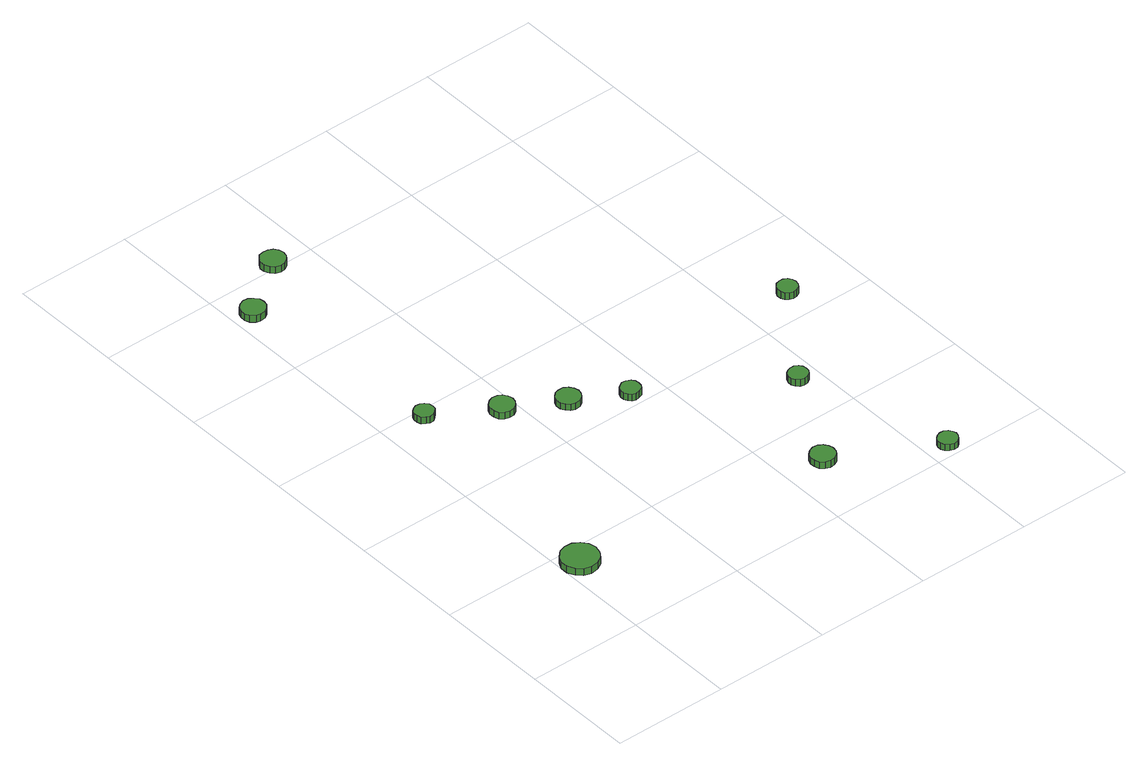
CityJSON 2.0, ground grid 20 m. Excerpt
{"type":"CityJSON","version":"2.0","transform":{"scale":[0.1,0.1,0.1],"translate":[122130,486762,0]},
"CityObjects":{
"tree1":{"type":"SolitaryVegetationObject","attributes":{"function":"something"},"geometry":[{"type":"MultiSurface","lod":"1","boundaries":[[[0,1,2,3,4,5,6,7,8,9,10,11,12,13,14]],[[15,16,17,18,19,20,21,22,23,24,25,26,27,28,29]],[[0,29,28,1]],[[1,28,27,2]],[[2,27,26,3]],[[3,26,25,4]],[[4,25,24,5]],[[5,24,23,6]],[[6,23,22,7]],[[7,22,21,8]],[[8,21,20,9]],[[9,20,19,10]],[[10,19,18,11]],[[11,18,17,12]],[[12,17,16,13]],[[13,16,15,14]],[[14,15,29,0]]]}]},
"tree2":{"type":"SolitaryVegetationObject","attributes":{"function":"something"},"geometry":[{"type":"MultiSurface","lod":"1","boundaries":[[[30,31,32,33,34,35,36,37,38,39,40,41,42,43,44]],[[45,46,47,48,49,50,51,52,53,54,55,56,57,58,59]],[[30,59,58,31]],[[31,58,57,32]],[[32,57,56,33]],[[33,56,55,34]],[[34,55,54,35]],[[35,54,53,36]],[[36,53,52,37]],[[37,52,51,38]],[[38,51,50,39]],[[39,50,49,40]],[[40,49,48,41]],[[41,48,47,42]],[[42,47,46,43]],[[43,46,45,44]],[[44,45,59,30]]]}]},
"tree3":{"type":"SolitaryVegetationObject","attributes":{"function":"something"},"geometry":[{"type":"MultiSurface","lod":"1","boundaries":[[[60,61,62,63,64,65,66,67,68,69,70,71,72,73,74]],[[75,76,77,78,79,80,81,82,83,84,85,86,87,88,89]],[[60,89,88,61]],[[61,88,87,62]],[[62,87,86,63]],[[63,86,85,64]],[[64,85,84,65]],[[65,84,83,66]],[[66,83,82,67]],[[67,82,81,68]],[[68,81,80,69]],[[69,80,79,70]],[[70,79,78,71]],[[71,78,77,72]],[[72,77,76,73]],[[73,76,75,74]],[[74,75,89,60]]]}]},
"tree4":{"type":"SolitaryVegetationObject","attributes":{"function":"something"},"geometry":[{"type":"MultiSurface","lod":"1","boundaries":[[[90,91,92,93,94,95,96,97,98,99,100,101,102,103,104]],[[105,106,107,108,109,110,111,112,113,114,115,116,117,118,119]],[[90,119,118,91]],[[91,118,117,92]],[[92,117,116,93]],[[93,116,115,94]],[[94,115,114,95]],[[95,114,113,96]],[[96,113,112,97]],[[97,112,111,98]],[[98,111,110,99]],[[99,110,109,100]],[[100,109,108,101]],[[101,108,107,102]],[[102,107,106,103]],[[103,106,105,104]],[[104,105,119,90]]]}]},
"tree5":{"type":"SolitaryVegetationObject","attributes":{"function":"something"},"geometry":[{"type":"MultiSurface","lod":"1","boundaries":[[[120,121,122,123,124,125,126,127,128,129,130,131,132,133,134]],[[135,136,137,138,139,140,141,142,143,144,145,146,147,148,149]],[[120,149,148,121]],[[121,148,147,122]],[[122,147,146,123]],[[123,146,145,124]],[[124,145,144,125]],[[125,144,143,126]],[[126,143,142,127]],[[127,142,141,128]],[[128,141,140,129]],[[129,140,139,130]],[[130,139,138,131]],[[131,138,137,132]],[[132,137,136,133]],[[133,136,135,134]],[[134,135,149,120]]]}]},
"tree6":{"type":"SolitaryVegetationObject","attributes":{"function":"something"},"geometry":[{"type":"MultiSurface","lod":"1","boundaries":[[[150,151,152,153,154,155,156,157,158,159,160,161,162,163,164]],[[165,166,167,168,169,170,171,172,173,174,175,176,177,178,179]],[[150,179,178,151]],[[151,178,177,152]],[[152,177,176,153]],[[153,176,175,154]],[[154,175,174,155]],[[155,174,173,156]],[[156,173,172,157]],[[157,172,171,158]],[[158,171,170,159]],[[159,170,169,160]],[[160,169,168,161]],[[161,168,167,162]],[[162,167,166,163]],[[163,166,165,164]],[[164,165,179,150]]]}]},
"tree7":{"type":"SolitaryVegetationObject","attributes":{"function":"something"},"geometry":[{"type":"MultiSurface","lod":"1","boundaries":[[[180,181,182,183,184,185,186,187,188,189,190,191,192,193,194]],[[195,196,197,198,199,200,201,202,203,204,205,206,207,208,209]],[[180,209,208,181]],[[181,208,207,182]],[[182,207,206,183]],[[183,206,205,184]],[[184,205,204,185]],[[185,204,203,186]],[[186,203,202,187]],[[187,202,201,188]],[[188,201,200,189]],[[189,200,199,190]],[[190,199,198,191]],[[191,198,197,192]],[[192,197,196,193]],[[193,196,195,194]],[[194,195,209,180]]]}]},
"tree8":{"type":"SolitaryVegetationObject","attributes":{"function":"something"},"geometry":[{"type":"MultiSurface","lod":"1","boundaries":[[[210,211,212,213,214,215,216,217,218,219,220,221,222,223,224]],[[225,226,227,228,229,230,231,232,233,234,235,236,237,238,239]],[[210,239,238,211]],[[211,238,237,212]],[[212,237,236,213]],[[213,236,235,214]],[[214,235,234,215]],[[215,234,233,216]],[[216,233,232,217]],[[217,232,231,218]],[[218,231,230,219]],[[219,230,229,220]],[[220,229,228,221]],[[221,228,227,222]],[[222,227,226,223]],[[223,226,225,224]],[[224,225,239,210]]]}]},
"tree9":{"type":"SolitaryVegetationObject","attributes":{"function":"something"},"geometry":[{"type":"MultiSurface","lod":"1","boundaries":[[[240,241,242,243,244,245,246,247,248,249,250,251,252,253,254]],[[255,256,257,258,259,260,261,262,263,264,265,266,267,268,269]],[[240,269,268,241]],[[241,268,267,242]],[[242,267,266,243]],[[243,266,265,244]],[[244,265,264,245]],[[245,264,263,246]],[[246,263,262,247]],[[247,262,261,248]],[[248,261,260,249]],[[249,260,259,250]],[[250,259,258,251]],[[251,258,257,252]],[[252,257,256,253]],[[253,256,255,254]],[[254,255,269,240]]]}]},
"tree10":{"type":"SolitaryVegetationObject","attributes":{"function":"something"},"geometry":[{"type":"MultiSurface","lod":"1","boundaries":[[[270,271,272,273,274,275,276,277,278,279,280,281,282,283,284]],[[285,286,287,288,289,290,291,292,293,294,295,296,297,298,299]],[[270,299,298,271]],[[271,298,297,272]],[[272,297,296,273]],[[273,296,295,274]],[[274,295,294,275]],[[275,294,293,276]],[[276,293,292,277]],[[277,292,291,278]],[[278,291,290,279]],[[279,290,289,280]],[[280,289,288,281]],[[281,288,287,282]],[[282,287,286,283]],[[283,286,285,284]],[[284,285,299,270]]]}]},
"tree11":{"type":"SolitaryVegetationObject","attributes":{"function":"something"},"geometry":[{"type":"MultiSurface","lod":"1","boundaries":[[[300,301,302,303,304,305,306,307,308,309,310,311,312,313,314]],[[315,316,317,318,319,320,321,322,323,324,325,326,327,328,329]],[[300,329,328,301]],[[301,328,327,302]],[[302,327,326,303]],[[303,326,325,304]],[[304,325,324,305]],[[305,324,323,306]],[[306,323,322,307]],[[307,322,321,308]],[[308,321,320,309]],[[309,320,319,310]],[[310,319,318,311]],[[311,318,317,312]],[[312,317,316,313]],[[313,316,315,314]],[[314,315,329,300]]]}]}
},
"vertices":[
[64,169,23],[61,182,23],[53,192,23],[42,199,23],[29,200,23],[16,196,23],[7,187,23],[1,175,23],[1,162,23],[7,150,23],[16,141,23],[29,137,23],[42,139,23],[53,145,23],[61,156,23],[61,156,10],[53,145,10],[42,139,10],[29,137,10],[16,141,10],[7,150,10],[1,162,10],[1,175,10],[7,187,10],[16,196,10],[29,200,10],[42,199,10],[53,192,10],[61,182,10],[64,169,10],
[88,580,28],[87,587,28],[82,593,28],[76,596,28],[69,597,28],[63,595,28],[57,590,28],[55,584,28],[55,577,28],[57,570,28],[63,566,28],[69,563,28],[76,564,28],[82,568,28],[87,573,28],[87,573,15],[82,568,15],[76,564,15],[69,563,15],[63,566,15],[57,570,15],[55,577,15],[55,584,15],[57,590,15],[63,595,15],[69,597,15],[76,596,15],[82,593,15],[87,587,15],[88,580,15],
[56,939,24],[55,947,24],[49,954,24],[42,959,24],[33,960,24],[25,957,24],[18,951,24],[15,943,24],[15,934,24],[18,926,24],[25,920,24],[33,918,24],[42,919,24],[49,923,24],[55,930,24],[55,930,11],[49,923,11],[42,919,11],[33,918,11],[25,920,11],[18,926,11],[15,934,11],[15,943,11],[18,951,11],[25,957,11],[33,960,11],[42,959,11],[49,954,11],[55,947,11],[56,939,11],
[193,517,27],[191,526,27],[186,533,27],[179,537,27],[170,538,27],[162,535,27],[155,529,27],[152,522,27],[152,513,27],[155,505,27],[162,499,27],[170,497,27],[179,497,27],[186,502,27],[191,509,27],[191,509,14],[186,502,14],[179,497,14],[170,497,14],[162,499,14],[155,505,14],[152,513,14],[152,522,14],[155,529,14],[162,535,14],[170,538,14],[179,537,14],[186,533,14],[191,526,14],[193,517,14],
[283,469,25],[281,477,25],[276,484,25],[269,489,25],[260,489,25],[252,487,25],[246,481,25],[242,473,25],[242,464,25],[246,457,25],[252,451,25],[260,448,25],[269,449,25],[276,453,25],[281,460,25],[281,460,13],[276,453,13],[269,449,13],[260,448,13],[252,451,13],[246,457,13],[242,464,13],[242,473,13],[246,481,13],[252,487,13],[260,489,13],[269,489,13],[276,484,13],[281,477,13],[283,469,13],
[155,1009,23],[153,1018,23],[148,1025,23],[140,1029,23],[132,1030,23],[123,1028,23],[117,1022,23],[113,1014,23],[113,1005,23],[117,997,23],[123,991,23],[132,988,23],[140,989,23],[148,994,23],[153,1001,23],[153,1001,10],[148,994,10],[140,989,10],[132,988,10],[123,991,10],[117,997,10],[113,1005,10],[113,1014,10],[117,1022,10],[123,1028,10],[132,1030,10],[140,1029,10],[148,1025,10],[153,1018,10],[155,1009,10],
[364,424,25],[363,431,25],[359,436,25],[352,440,25],[345,441,25],[339,438,25],[334,434,25],[331,427,25],[331,420,25],[334,414,25],[339,409,25],[345,407,25],[352,408,25],[359,411,25],[363,417,25],[363,417,12],[359,411,12],[352,408,12],[345,407,12],[339,409,12],[334,414,12],[331,420,12],[331,427,12],[334,434,12],[339,438,12],[345,441,12],[352,440,12],[359,436,12],[363,431,12],[364,424,12],
[490,117,24],[488,125,24],[483,132,24],[476,137,24],[467,138,24],[459,135,24],[452,129,24],[449,121,24],[449,113,24],[452,105,24],[459,99,24],[467,96,24],[476,97,24],[483,101,24],[488,108,24],[488,108,11],[483,101,11],[476,97,11],[467,96,11],[459,99,11],[452,105,11],[449,113,11],[449,121,11],[452,129,11],[459,135,11],[467,138,11],[476,137,11],[483,132,11],[488,125,11],[490,117,11],
[656,25,23],[654,31,23],[650,37,23],[644,41,23],[637,41,23],[630,39,23],[625,34,23],[622,28,23],[622,21,23],[625,15,23],[630,10,23],[637,8,23],[644,8,23],[650,12,23],[654,18,23],[654,18,11],[650,12,11],[644,8,11],[637,8,11],[630,10,11],[625,15,11],[622,21,11],[622,28,11],[625,34,11],[630,39,11],[637,41,11],[644,41,11],[650,37,11],[654,31,11],[656,25,11],
[581,288,24],[580,295,24],[576,300,24],[570,304,24],[563,304,24],[556,302,24],[551,298,24],[548,291,24],[548,284,24],[551,278,24],[556,273,24],[563,271,24],[570,272,24],[576,275,24],[580,281,24],[580,281,11],[576,275,11],[570,272,11],[563,271,11],[556,273,11],[551,278,11],[548,284,11],[548,291,11],[551,298,11],[556,302,11],[563,304,11],[570,304,11],[576,300,11],[580,295,11],[581,288,11],
[703,457,23],[702,464,23],[698,470,23],[691,474,23],[684,474,23],[677,472,23],[672,467,23],[669,461,23],[669,453,23],[672,447,23],[677,442,23],[684,440,23],[691,441,23],[698,444,23],[702,450,23],[702,450,10],[698,444,10],[691,441,10],[684,440,10],[677,442,10],[672,447,10],[669,453,10],[669,461,10],[672,467,10],[677,472,10],[684,474,10],[691,474,10],[698,470,10],[702,464,10],[703,457,10]
]}
